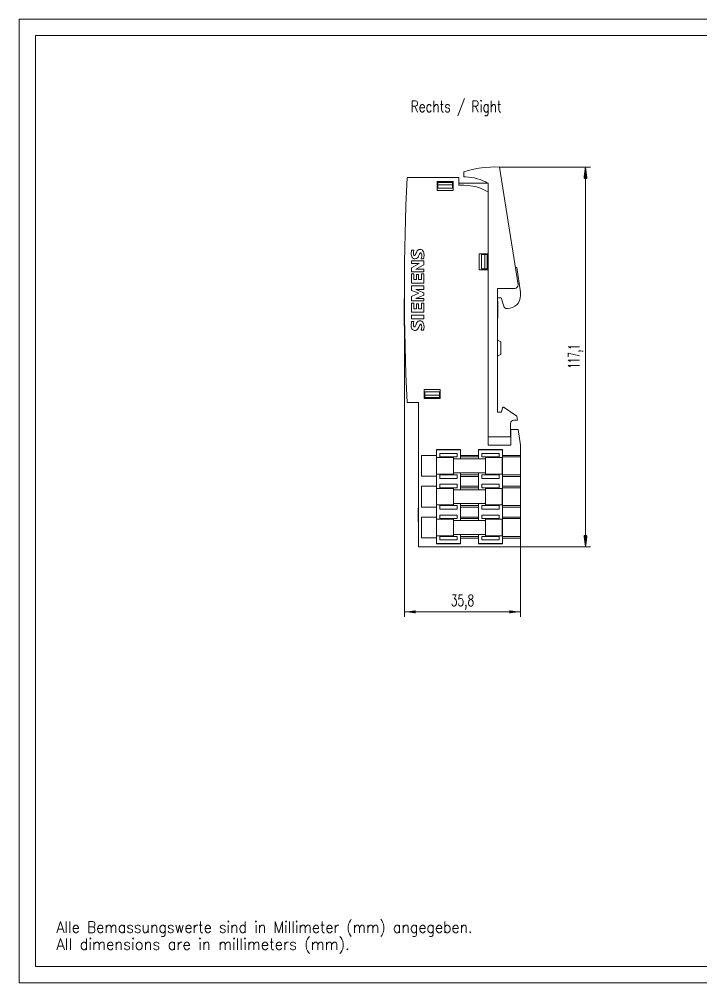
# Model space of a CAD drawing. Header units: millimetres. Extents: x 0 to 420, y 0 to 297.
# Drawn here: x 0 to 210, y 0 to 297 of the extents above; entities that cross this region are included whole.
import ezdxf

# ---------------------------------------------------------------- set-up
doc = ezdxf.new("R2010")
doc.units = ezdxf.units.MM
for name, color, linetype in [('1', 7, 'Continuous'), ('200', 7, 'Continuous'), ('201', 7, 'Continuous')]:
    doc.layers.add(name, color=color, linetype=linetype)
doc.styles.add('blockfont', font='simplex.shx')
doc.styles.add('latin_extended', font='simplex.shx')
doc.dimstyles.get("Standard").update_dxf_attribs({"dimtxt": 0.18, "dimasz": 0.18, "dimexe": 0.18, "dimexo": 0.0625, "dimgap": 0.09, "dimtad": 0, "dimtih": 1, "dimtoh": 1, "dimdec": 4, "dimzin": 0, "dimdsep": 46, "dimtxsty": 'Standard', "dimcen": 0.09, "dimadec": 0, "dimazin": 0, "dimtfac": 1, "dimtdec": 4, "dimtofl": 0, "dimtmove": 0, "dimatfit": 3, "dimfxl": 1, "dimtolj": 1, "dimtzin": 0, "dimarcsym": 0})

# ---------------------------------------------------------------- blocks, each defined once
blk = doc.blocks.new('_U0')
at = {"layer": '200', "color": 7, "lineweight": 13}
for p, q in [((118.690636, 209.526558), (118.690636, 112.828767)), ((154.488439, 134.328647), (154.488439, 112.828767)), ((118.690636, 114.328767), (154.488439, 114.328767))]:
    blk.add_line(p, q, dxfattribs=at)
at = {"layer": '200', "color": 7, "lineweight": 25}
for points in [[(118.690636, 114.328767), (122.190634, 114.789551), (122.190637, 113.867983)], [(154.488439, 114.328767), (150.988441, 113.867983), (150.988437, 114.789551)]]:
    blk.add_solid(points, dxfattribs=at)
at = {"layer": '200', "color": 7, "linetype": 'Continuous', "lineweight": 18, "insert": (132.944379, 115.05732), "char_height": 3.5, "attachment_point": 7, "line_spacing_factor": 0.963855, "style": 'latin_extended'}
blk.add_mtext('\\W0.6856;35,8', dxfattribs=at)

msp = doc.modelspace()

# ---------------------------------------------------------------- hatches: boundary and pattern name
at = {"layer": '200', "linetype": 'Continuous', "lineweight": 13}
h = msp.add_hatch(dxfattribs=at)
h.set_pattern_fill('ANSI31', scale=0.0062, style=0)
h.paths.add_polyline_path([(174.488, 251.428), (174.949, 247.928), (174.028, 247.928)], flags=0)
h = msp.add_hatch(dxfattribs=at)
h.set_pattern_fill('ANSI31', scale=0.0062, style=0)
h.paths.add_polyline_path([(174.488, 134.329), (174.028, 137.829), (174.949, 137.829)], flags=0)

# ---------------------------------------------------------------- linework, layer by layer
at = {"layer": '1', "color": 7, "linetype": 'Continuous', "lineweight": 13}
for p, q in [((136.988, 249.928), (136.988, 248.428)), ((140.014, 250.763), (140.014, 250.764)), ((153.705, 215.185), (147.965, 251.428)), ((119.488, 248.229), (135.488, 248.229)), ((128.738, 244.229), (128.738, 246.979)), ((128.738, 246.979), (133.738, 246.979)), ((128.988, 245.929), (128.988, 246.696)), ((133.488, 246.696), (128.988, 246.696)), ((133.488, 245.929), (133.488, 246.696)), ((133.738, 246.979), (133.738, 244.229)), ((135.488, 248.229), (135.488, 245.829)), ((128.989, 245.979), (128.738, 245.979)), ((128.738, 245.929), (128.988, 245.929)), ((133.738, 244.229), (128.738, 244.229)), ((128.988, 244.929), (128.988, 245.929)), ((133.488, 245.929), (128.988, 245.929)), ((133.488, 244.929), (128.988, 244.929)), ((133.738, 245.979), (133.488, 245.979)), ((133.488, 245.929), (133.738, 245.929)), ((133.488, 244.929), (133.488, 245.929)), ((144.471, 246.429), (135.488, 246.429)), ((135.488, 245.829), (136.988, 245.829)), ((144.488, 246.419), (144.488, 168.229)), ((144.488, 243.78), (144.488, 224.729)), ((120.916, 225.8), (121.636, 225.8)), ((124.556, 223.16), (123.836, 223.16)), ((141.738, 219.729), (141.738, 224.729)), ((141.738, 224.729), (144.488, 224.729)), ((143.438, 224.529), (142.438, 224.529)), ((142.438, 220.029), (142.438, 224.529)), ((144.206, 224.529), (143.438, 224.529)), ((143.438, 220.029), (143.438, 224.529)), ((143.488, 224.529), (143.488, 224.729)), ((144.206, 220.029), (144.206, 224.529)), ((120.876, 222.52), (124.636, 222.52)), ((120.876, 221.72), (120.876, 222.52)), ((123.196, 221.72), (120.876, 221.72)), ((120.876, 220.4), (123.196, 221.72)), ((120.876, 219.16), (120.876, 220.4)), ((124.636, 221.28), (122.236, 219.92)), ((122.236, 219.92), (124.636, 219.92)), ((124.636, 222.52), (124.636, 221.28)), ((124.636, 219.92), (124.636, 219.16)), ((143.438, 220.029), (142.438, 220.029)), ((144.206, 220.029), (143.438, 220.029)), ((143.488, 219.729), (143.488, 220.029)), ((153.285, 220.429), (152.875, 220.429)), ((154.488, 212.83), (153.285, 220.429)), ((124.636, 219.16), (120.876, 219.16)), ((120.876, 218.48), (121.556, 218.48)), ((120.876, 215.68), (120.876, 218.48)), ((121.556, 218.48), (121.556, 216.8)), ((122.436, 218.28), (123.036, 218.28)), ((122.436, 216.8), (122.436, 218.28)), ((123.036, 218.28), (123.036, 216.8)), ((123.956, 218.52), (124.636, 218.52)), ((123.956, 216.8), (123.956, 218.52)), ((124.636, 218.52), (124.636, 215.68)), ((144.488, 219.729), (141.738, 219.729)), ((144.488, 219.729), (144.488, 165.729)), ((124.636, 215.68), (120.876, 215.68)), ((120.876, 213.44), (120.876, 214.8)), ((120.876, 214.8), (124.636, 214.8)), ((121.556, 216.8), (122.436, 216.8)), ((123.036, 216.8), (123.956, 216.8)), ((124.636, 214.8), (124.636, 213.72)), ((147.388, 175.929), (147.388, 214.029)), ((147.388, 214.029), (152.718, 214.029)), ((123.156, 212.52), (120.876, 213.44)), ((120.876, 211.52), (123.156, 212.52)), ((120.876, 210.16), (120.876, 211.52)), ((122.196, 213.72), (124.676, 212.64)), ((124.636, 213.72), (122.196, 213.72)), ((124.676, 211.96), (122.236, 210.92)), ((122.236, 210.92), (124.636, 210.92)), ((124.636, 210.92), (124.636, 210.16)), ((124.676, 212.64), (124.676, 211.96)), ((147.388, 211.179), (148.527, 211.179)), ((148.527, 211.179), (149.28, 208.553)), ((154.488, 211.829), (154.488, 212.83)), ((118.685, 210.836), (118.572, 210.835)), ((118.572, 210.26), (118.687, 210.261)), ((118.698, 208.291), (118.585, 208.29)), ((118.588, 210.157), (118.688, 210.158)), ((118.589, 210.081), (118.588, 210.157)), ((118.588, 210.157), (118.59, 209.794)), ((118.589, 210.081), (118.688, 210.081)), ((118.589, 209.981), (118.688, 209.982)), ((118.592, 209.5), (118.589, 209.981)), ((118.589, 209.955), (118.592, 209.526)), ((118.591, 209.694), (118.593, 209.322)), ((118.592, 209.5), (118.691, 209.5)), ((118.592, 209.397), (118.592, 209.5)), ((118.592, 209.397), (118.691, 209.397)), ((118.593, 209.322), (118.592, 209.397)), ((118.593, 209.322), (118.692, 209.322)), ((118.593, 209.233), (118.692, 209.234)), ((118.594, 209.157), (118.593, 209.233)), ((118.593, 209.233), (118.595, 208.87)), ((118.594, 209.157), (118.693, 209.157)), ((118.597, 208.575), (118.594, 209.057)), ((118.594, 209.057), (118.693, 209.057)), ((118.594, 209.03), (118.596, 208.602)), ((118.596, 208.77), (118.598, 208.398)), ((118.597, 208.575), (118.696, 208.576)), ((118.597, 208.472), (118.597, 208.575)), ((118.597, 208.472), (118.697, 208.473)), ((118.598, 208.398), (118.597, 208.472)), ((118.598, 208.398), (118.698, 208.398)), ((124.636, 210.16), (120.876, 210.16)), ((120.876, 209.44), (121.556, 209.44)), ((120.876, 206.68), (120.876, 209.44)), ((121.556, 209.44), (121.556, 207.76)), ((122.436, 209.24), (123.036, 209.24)), ((122.436, 207.76), (122.436, 209.24)), ((123.036, 209.24), (123.036, 207.76)), ((123.956, 209.48), (124.636, 209.48)), ((123.956, 207.76), (123.956, 209.48)), ((124.636, 209.48), (124.636, 206.68)), ((147.488, 209.964), (147.388, 210.313)), ((147.488, 205.084), (147.488, 209.964)), ((118.585, 207.714), (118.703, 207.715)), ((118.708, 207.103), (118.596, 207.102)), ((118.596, 206.527), (118.713, 206.528)), ((118.714, 206.406), (118.603, 206.405)), ((118.603, 205.83), (118.72, 205.831)), ((118.605, 207.591), (118.704, 207.592)), ((118.605, 207.591), (118.608, 207.236)), ((118.605, 207.591), (118.605, 207.591)), ((118.608, 207.236), (118.605, 207.591)), ((118.608, 207.236), (118.706, 207.237)), ((118.608, 207.236), (118.608, 207.236)), ((118.622, 205.727), (118.721, 205.728)), ((118.622, 205.727), (118.626, 205.364)), ((118.623, 205.651), (118.622, 205.727)), ((118.623, 205.651), (118.722, 205.652)), ((118.624, 205.551), (118.723, 205.552)), ((118.628, 205.07), (118.624, 205.551)), ((118.624, 205.525), (118.628, 205.096)), ((118.626, 205.264), (118.63, 204.892)), ((118.628, 205.07), (118.728, 205.07)), ((118.629, 204.967), (118.628, 205.07)), ((118.629, 204.967), (118.729, 204.968)), ((118.63, 204.892), (118.629, 204.967)), ((124.636, 206.68), (120.876, 206.68)), ((120.876, 205.8), (120.876, 204.64)), ((124.636, 205.8), (120.876, 205.8)), ((121.556, 207.76), (122.436, 207.76)), ((123.036, 207.76), (123.956, 207.76)), ((124.636, 204.64), (124.636, 205.8)), ((147.388, 204.984), (147.488, 205.084)), ((150.241, 207.829), (150.488, 207.829)), ((118.732, 204.755), (118.618, 204.753)), ((118.741, 203.991), (118.629, 203.989)), ((118.629, 203.394), (118.749, 203.396)), ((118.63, 204.892), (118.73, 204.893)), ((118.638, 204.256), (118.738, 204.258)), ((118.638, 204.256), (118.638, 204.256)), ((118.638, 204.256), (118.638, 204.256)), ((118.638, 204.256), (118.64, 204.177)), ((118.64, 204.177), (118.739, 204.178)), ((118.64, 204.177), (118.64, 204.177)), ((118.643, 203.94), (118.644, 203.868)), ((118.757, 202.782), (118.646, 202.78)), ((118.758, 202.772), (118.646, 202.771)), ((118.652, 203.282), (118.75, 203.284)), ((118.652, 203.282), (118.657, 202.927)), ((118.657, 202.927), (118.652, 203.282)), ((118.652, 203.282), (118.652, 203.282)), ((118.767, 202.107), (118.655, 202.105)), ((118.657, 202.927), (118.755, 202.928)), ((118.657, 202.927), (118.657, 202.927)), ((118.663, 202.478), (118.663, 202.483)), ((118.667, 202.24), (118.666, 202.311)), ((118.666, 202.311), (118.667, 202.24)), ((118.667, 202.24), (118.765, 202.241)), ((120.876, 204.64), (124.636, 204.64)), ((121.636, 203.8), (120.916, 203.8)), ((118.655, 201.509), (118.777, 201.511)), ((118.676, 201.56), (118.675, 201.63)), ((118.676, 201.56), (118.776, 201.561)), ((118.681, 201.263), (118.781, 201.265)), ((118.681, 201.263), (118.682, 201.185)), ((118.682, 201.185), (118.782, 201.187)), ((118.686, 200.981), (118.786, 200.983)), ((118.686, 200.976), (118.786, 200.978)), ((118.691, 200.699), (118.79, 200.701)), ((118.697, 200.38), (118.691, 200.699)), ((118.804, 199.955), (118.691, 199.952)), ((118.697, 200.38), (118.796, 200.382)), ((118.699, 200.305), (118.697, 200.38)), ((118.699, 200.305), (118.797, 200.307)), ((118.702, 200.138), (118.699, 200.305)), ((118.702, 200.138), (118.8, 200.14)), ((118.717, 199.343), (118.815, 199.345)), ((118.721, 199.135), (118.819, 199.136)), ((118.731, 198.575), (118.721, 199.135)), ((123.836, 201.12), (124.556, 201.12)), ((118.833, 198.432), (118.72, 198.43)), ((118.72, 197.835), (118.845, 197.837)), ((118.731, 198.575), (118.83, 198.577)), ((148.388, 197.551), (147.388, 198.129)), ((148.388, 197.551), (148.388, 195.629)), ((147.388, 193.129), (148.388, 193.706)), ((148.388, 195.629), (148.388, 193.706)), ((124.738, 182.829), (124.738, 180.079)), ((129.738, 182.829), (124.738, 182.829)), ((124.988, 181.129), (124.988, 182.129)), ((129.488, 182.129), (124.988, 182.129)), ((129.488, 181.129), (129.488, 182.129)), ((129.738, 180.079), (129.738, 182.829)), ((122.988, 178.829), (119.488, 178.829)), ((122.988, 134.329), (122.988, 178.829)), ((124.988, 181.129), (124.738, 181.129)), ((124.989, 181.079), (124.738, 181.079)), ((124.738, 180.079), (129.738, 180.079)), ((124.988, 180.361), (124.988, 181.129)), ((129.488, 181.129), (124.988, 181.129)), ((129.488, 180.361), (124.988, 180.361)), ((129.738, 181.129), (129.488, 181.129)), ((129.488, 180.361), (129.488, 181.129)), ((129.738, 181.079), (129.488, 181.079)), ((148.588, 175.929), (147.388, 175.929)), ((148.931, 177.206), (148.588, 175.929)), ((153.296, 174.641), (149.393, 177.374)), ((151.388, 168.229), (151.388, 172.429)), ((152.388, 173.429), (153.488, 173.429)), ((153.488, 173.429), (153.296, 174.641)), ((151.388, 170.579), (151.488, 170.579)), ((151.488, 170.579), (153.72, 170.579)), ((151.488, 170.579), (151.488, 165.729)), ((153.72, 170.579), (154.488, 165.729)), ((144.488, 168.229), (151.388, 168.229)), ((128.588, 162.55), (128.588, 164.326)), ((128.588, 164.326), (135.988, 164.326)), ((128.588, 164.23), (135.988, 164.23)), ((135.988, 162.564), (135.988, 164.326)), ((141.488, 162.564), (141.488, 164.326)), ((141.488, 164.326), (148.888, 164.326)), ((141.488, 164.23), (148.888, 164.23)), ((151.488, 165.729), (144.488, 165.729)), ((148.888, 162.564), (148.888, 164.326)), ((154.488, 165.729), (154.488, 162.564)), ((123.988, 162.55), (123.988, 156.107)), ((123.988, 162.55), (128.588, 162.55)), ((128.588, 161.879), (128.588, 162.55)), ((128.588, 156.779), (128.588, 161.879)), ((133.838, 161.879), (128.588, 161.879)), ((129.638, 163.177), (129.638, 162.079)), ((134.938, 163.177), (129.638, 163.177)), ((129.638, 162.079), (134.938, 162.079)), ((133.838, 159.329), (133.838, 161.879)), ((143.638, 161.479), (133.838, 161.479)), ((134.938, 162.079), (134.938, 163.177)), ((135.988, 162.564), (135.988, 162.079)), ((135.988, 162.564), (141.488, 162.564)), ((135.988, 162.079), (141.488, 162.079)), ((141.488, 162.564), (141.488, 162.079)), ((147.838, 163.177), (142.538, 163.177)), ((142.538, 163.177), (142.538, 162.079)), ((142.538, 162.079), (147.838, 162.079)), ((143.638, 159.329), (143.638, 161.879)), ((148.838, 161.879), (143.638, 161.879)), ((147.838, 162.079), (147.838, 163.177)), ((148.838, 156.779), (148.838, 161.879)), ((148.888, 162.079), (148.888, 162.564)), ((148.888, 162.564), (154.488, 162.564)), ((148.888, 156.579), (148.888, 162.079)), ((148.888, 162.079), (154.488, 162.079)), ((154.488, 162.079), (154.488, 162.564)), ((154.488, 156.579), (154.488, 162.079)), ((133.838, 156.779), (133.838, 159.329)), ((143.638, 156.779), (143.638, 159.329)), ((123.988, 156.107), (128.588, 156.107)), ((128.588, 156.779), (133.838, 156.779)), ((128.588, 156.107), (128.588, 156.779)), ((128.588, 153.05), (128.588, 156.107)), ((134.938, 156.579), (129.638, 156.579)), ((129.638, 156.579), (129.638, 155.48)), ((129.638, 155.48), (134.938, 155.48)), ((133.838, 157.179), (143.638, 157.179)), ((134.938, 155.48), (134.938, 156.579)), ((135.988, 156.579), (135.988, 156.094)), ((135.988, 156.579), (141.488, 156.579)), ((135.988, 153.064), (135.988, 156.094)), ((135.988, 156.094), (141.488, 156.094)), ((141.488, 156.579), (141.488, 156.094)), ((141.488, 153.064), (141.488, 156.094)), ((147.838, 156.579), (142.538, 156.579)), ((142.538, 156.579), (142.538, 155.48)), ((142.538, 155.48), (147.838, 155.48)), ((143.638, 156.779), (148.838, 156.779)), ((147.838, 155.48), (147.838, 156.579)), ((148.888, 156.579), (154.488, 156.579)), ((148.888, 156.094), (148.888, 156.579)), ((148.888, 153.064), (148.888, 156.094)), ((148.888, 156.094), (154.488, 156.094)), ((154.488, 156.094), (154.488, 156.579)), ((154.488, 156.094), (154.488, 153.064)), ((123.988, 153.05), (123.988, 146.607)), ((123.988, 153.05), (128.588, 153.05)), ((128.588, 152.379), (128.588, 153.05)), ((128.588, 147.279), (128.588, 152.379)), ((133.838, 152.379), (128.588, 152.379)), ((134.938, 153.677), (129.638, 153.677)), ((129.638, 153.677), (129.638, 152.579)), ((129.638, 152.579), (134.938, 152.579)), ((133.838, 149.829), (133.838, 152.379)), ((143.638, 151.979), (133.838, 151.979)), ((134.938, 152.579), (134.938, 153.677)), ((135.988, 153.064), (135.988, 152.579)), ((135.988, 153.064), (141.488, 153.064)), ((135.988, 152.579), (141.488, 152.579)), ((141.488, 153.064), (141.488, 152.579)), ((147.838, 153.677), (142.538, 153.677)), ((142.538, 153.677), (142.538, 152.579)), ((142.538, 152.579), (147.838, 152.579)), ((143.638, 149.829), (143.638, 152.379)), ((148.838, 152.379), (143.638, 152.379)), ((147.838, 152.579), (147.838, 153.677)), ((148.838, 147.279), (148.838, 152.379)), ((148.888, 153.064), (154.488, 153.064)), ((148.888, 152.579), (148.888, 153.064)), ((148.888, 147.079), (148.888, 152.579)), ((148.888, 152.579), (154.488, 152.579)), ((154.488, 152.579), (154.488, 153.064)), ((154.488, 147.079), (154.488, 152.579)), ((133.838, 147.279), (133.838, 149.829)), ((143.638, 147.279), (143.638, 149.829)), ((122.988, 146.329), (122.876, 146.329)), ((122.876, 145.683), (122.888, 145.683)), ((122.888, 144.254), (122.888, 146.329)), ((122.888, 146.329), (122.988, 146.329)), ((123.988, 146.607), (128.588, 146.607)), ((128.588, 147.279), (133.838, 147.279)), ((128.588, 146.607), (128.588, 147.279)), ((128.588, 143.55), (128.588, 146.607)), ((129.638, 147.079), (129.638, 145.98)), ((134.938, 147.079), (129.638, 147.079)), ((129.638, 145.98), (134.938, 145.98)), ((133.838, 147.679), (143.638, 147.679)), ((134.938, 145.98), (134.938, 147.079)), ((135.988, 147.079), (135.988, 146.594)), ((135.988, 147.079), (141.488, 147.079)), ((135.988, 143.564), (135.988, 146.594)), ((135.988, 146.594), (141.488, 146.594)), ((141.488, 147.079), (141.488, 146.594)), ((141.488, 143.564), (141.488, 146.594)), ((147.838, 147.079), (142.538, 147.079)), ((142.538, 147.079), (142.538, 145.98)), ((142.538, 145.98), (147.838, 145.98)), ((143.638, 147.279), (148.838, 147.279)), ((147.838, 145.98), (147.838, 147.079)), ((148.888, 147.079), (154.488, 147.079)), ((148.888, 146.594), (148.888, 147.079)), ((148.888, 143.564), (148.888, 146.594)), ((148.888, 146.594), (154.488, 146.594)), ((154.488, 146.594), (154.488, 147.079)), ((154.488, 146.594), (154.488, 143.564)), ((122.888, 145.485), (122.876, 145.485)), ((122.888, 145.483), (122.876, 145.483)), ((122.876, 145.399), (122.888, 145.399)), ((122.888, 144.631), (122.876, 144.631)), ((122.876, 143.985), (122.888, 143.985)), ((122.888, 143.705), (122.876, 143.705)), ((122.888, 143.704), (122.876, 143.704)), ((122.876, 143.703), (122.888, 143.703)), ((122.888, 143.656), (122.876, 143.656)), ((122.888, 143.619), (122.876, 143.619)), ((122.876, 143.619), (122.888, 143.619)), ((122.888, 143.092), (122.876, 143.092)), ((122.888, 143.092), (122.876, 143.092)), ((122.876, 143.091), (122.888, 143.091)), ((122.876, 143.09), (122.888, 143.09)), ((122.888, 143.007), (122.876, 143.007)), ((122.876, 143.006), (122.888, 143.006)), ((122.888, 142.769), (122.876, 142.769)), ((122.888, 142.179), (122.888, 144.254)), ((122.888, 144.254), (122.988, 144.254)), ((123.988, 143.55), (123.988, 137.107)), ((123.988, 143.55), (128.588, 143.55)), ((128.588, 142.879), (128.588, 143.55)), ((128.588, 137.779), (128.588, 142.879)), ((133.838, 142.879), (128.588, 142.879)), ((134.938, 144.177), (129.638, 144.177)), ((129.638, 144.177), (129.638, 143.079)), ((129.638, 143.079), (134.938, 143.079)), ((133.838, 140.329), (133.838, 142.879)), ((134.938, 143.079), (134.938, 144.177)), ((135.988, 143.564), (135.988, 143.079)), ((135.988, 143.564), (141.488, 143.564)), ((135.988, 143.079), (141.488, 143.079)), ((141.488, 143.564), (141.488, 143.079)), ((147.838, 144.177), (142.538, 144.177)), ((142.538, 144.177), (142.538, 143.079)), ((142.538, 143.079), (147.838, 143.079)), ((143.638, 140.329), (143.638, 142.879)), ((148.838, 142.879), (143.638, 142.879)), ((147.838, 143.079), (147.838, 144.177)), ((148.838, 137.779), (148.838, 142.879)), ((148.888, 143.079), (148.888, 143.564)), ((148.888, 143.564), (154.488, 143.564)), ((148.888, 137.579), (148.888, 143.079)), ((148.888, 143.079), (154.488, 143.079)), ((154.488, 143.079), (154.488, 143.564)), ((154.488, 137.579), (154.488, 143.079)), ((122.888, 142.179), (122.988, 142.179)), ((122.888, 142.118), (122.988, 142.118)), ((143.638, 142.479), (133.838, 142.479)), ((133.838, 137.779), (133.838, 140.329)), ((143.638, 137.779), (143.638, 140.329)), ((123.988, 137.107), (128.588, 137.107)), ((128.588, 137.779), (133.838, 137.779)), ((128.588, 137.107), (128.588, 137.779)), ((128.588, 135.331), (128.588, 137.107)), ((134.938, 137.579), (129.638, 137.579)), ((129.638, 137.579), (129.638, 136.48)), ((133.838, 138.179), (143.638, 138.179)), ((134.938, 136.48), (134.938, 137.579)), ((135.988, 137.579), (135.988, 137.094)), ((135.988, 137.094), (141.488, 137.094)), ((135.988, 135.331), (135.988, 137.094)), ((141.488, 137.579), (141.488, 137.094)), ((141.488, 135.331), (141.488, 137.094)), ((147.838, 137.579), (142.538, 137.579)), ((142.538, 137.579), (142.538, 136.48)), ((143.638, 137.779), (148.838, 137.779)), ((147.838, 136.48), (147.838, 137.579)), ((148.888, 137.094), (148.888, 137.579)), ((148.888, 137.579), (154.488, 137.579)), ((148.888, 137.094), (154.488, 137.094)), ((148.888, 135.331), (148.888, 137.094)), ((154.488, 137.094), (154.488, 137.579)), ((154.488, 137.094), (154.488, 134.329)), ((154.488, 134.329), (122.988, 134.329)), ((128.588, 135.427), (135.988, 135.427)), ((128.588, 135.331), (135.988, 135.331)), ((129.638, 136.48), (134.938, 136.48)), ((141.488, 135.427), (148.888, 135.427)), ((141.488, 135.331), (148.888, 135.331)), ((142.538, 136.48), (147.838, 136.48))]:
    msp.add_line(p, q, dxfattribs=at)
for centre, radius, start, end in [((146.468, 221.466), 30, 87.14075, 108.42118), ((863.68, 213.529), 745, 177.330358, 182.669642), ((136.988, 233.428), 15, 60, 88.08979), ((136.988, 231.079), 14.75, 59.43773, 90), ((152.718, 215.029), 1, 270, 9), ((150.488, 211.829), 4, 270, 360), ((150.241, 208.829), 1, 196, 270), ((149.221, 177.129), 0.3, 55, 165), ((152.388, 172.429), 1, 90, 180)]:
    msp.add_arc(centre, radius, start, end, dxfattribs=at)
for points, degree in [([(136.988, 248.428), (137.155, 248.428), (137.322, 248.426), (137.488, 248.42)], 3), ([(122.888, 142.118), (122.888, 142.123), (122.888, 142.129), (122.888, 142.136)], 3), ([(135.988, 137.579), (141.488, 137.579)], 1)]:
    msp.add_open_spline(points, degree=degree, dxfattribs=at)
for points, knots in [([(123.836, 223.16), (123.884, 223.28), (123.959, 223.521), (124.035, 223.946), (124.015, 224.414), (123.977, 224.86), (123.671, 225.069), (123.386, 224.836), (123.252, 224.428), (123.023, 223.909), (122.711, 223.326), (122.099, 223.065), (121.475, 223.163), (121.026, 223.572), (120.775, 224.257), (120.783, 225.019), (120.857, 225.553), (120.916, 225.8)], [0, 0, 0, 0, 0.047959, 0.0947023, 0.159928, 0.225805, 0.2506594, 0.2781273, 0.3432599, 0.4138345, 0.4904223, 0.5844618, 0.6389318, 0.7198332, 0.7968529, 0.9060405, 1, 1, 1, 1]), ([(121.636, 225.8), (121.591, 225.68), (121.506, 225.403), (121.441, 225.008), (121.447, 224.631), (121.485, 224.342), (121.676, 224.171), (121.937, 224.224), (122.147, 224.618), (122.349, 225.101), (122.623, 225.67), (123.056, 226.013), (123.598, 226.098), (124.096, 225.964), (124.477, 225.535), (124.674, 225.013), (124.747, 224.414), (124.711, 223.795), (124.623, 223.38), (124.556, 223.16)], [0, 0, 0, 0, 0.0474504, 0.1085098, 0.1478985, 0.1890127, 0.2129738, 0.2337103, 0.2781642, 0.3674667, 0.4357282, 0.5104553, 0.5620447, 0.6365331, 0.6912669, 0.7697566, 0.8412475, 0.9151833, 1, 1, 1, 1]), ([(118.585, 210.836), (118.585, 210.836), (118.585, 210.835), (118.585, 210.833), (118.585, 210.807), (118.585, 210.758), (118.586, 210.64), (118.586, 210.513), (118.587, 210.372), (118.588, 210.288), (118.588, 210.262), (118.588, 210.26), (118.588, 210.26), (118.588, 210.262), (118.588, 210.281), (118.587, 210.327), (118.587, 210.411), (118.587, 210.461)], [0, 0, 0, 0, 0.0577051, 0.1433683, 0.1861999, 0.2718631, 0.3146946, 0.3575262, 0.4217736, 0.486021, 0.5716842, 0.6573473, 0.7430105, 0.8072579, 0.8715052, 0.9357526, 1, 1, 1, 1]), ([(118.587, 210.461), (118.587, 210.494), (118.586, 210.566), (118.586, 210.69), (118.585, 210.784), (118.585, 210.826), (118.585, 210.832), (118.585, 210.833), (118.585, 210.833)], [0, 0, 0, 0, 0.142846, 0.2856921, 0.4999611, 0.7142302, 0.9999223, 1, 1, 1, 1]), ([(118.587, 210.416), (118.587, 210.435), (118.587, 210.496), (118.586, 210.63), (118.585, 210.728), (118.585, 210.752), (118.585, 210.758), (118.585, 210.757), (118.585, 210.755), (118.585, 210.74), (118.585, 210.71), (118.586, 210.6), (118.587, 210.467), (118.587, 210.368), (118.587, 210.347), (118.587, 210.339), (118.587, 210.34), (118.587, 210.34), (118.587, 210.35), (118.587, 210.379), (118.587, 210.416)], [0, 0, 0, 0, 0.03125, 0.078125, 0.125, 0.1875, 0.25, 0.34375, 0.390625, 0.4375, 0.5, 0.53125, 0.578125, 0.625, 0.6875, 0.75, 0.8125, 0.875, 0.9375, 1, 1, 1, 1]), ([(118.589, 209.981), (118.589, 209.986), (118.589, 209.994), (118.589, 210.007), (118.589, 210.019), (118.589, 210.03), (118.589, 210.041), (118.589, 210.052), (118.589, 210.062), (118.589, 210.072), (118.589, 210.078), (118.589, 210.081)], [0, 0, 0, 0, 0.1391655, 0.2705274, 0.3940888, 0.5086744, 0.613108, 0.7073912, 0.8109377, 0.9084695, 1, 1, 1, 1]), ([(118.59, 209.744), (118.59, 209.746), (118.59, 209.751), (118.59, 209.76), (118.59, 209.772), (118.59, 209.787), (118.59, 209.804), (118.59, 209.823), (118.59, 209.843), (118.59, 209.864), (118.59, 209.887), (118.59, 209.91), (118.589, 209.932), (118.589, 209.947), (118.589, 209.955)], [0, 0, 0, 0, 0.027328, 0.0708706, 0.1306283, 0.2027732, 0.2834776, 0.3727417, 0.468964, 0.5705429, 0.6774784, 0.7863898, 0.8938968, 1, 1, 1, 1]), ([(118.592, 209.526), (118.592, 209.534), (118.592, 209.549), (118.591, 209.573), (118.591, 209.596), (118.591, 209.619), (118.591, 209.641), (118.591, 209.663), (118.591, 209.682), (118.591, 209.7), (118.591, 209.715), (118.591, 209.728), (118.591, 209.737), (118.59, 209.742), (118.59, 209.744)], [0, 0, 0, 0, 0.1061391, 0.2136277, 0.3224658, 0.4293333, 0.5309104, 0.6271973, 0.7165416, 0.7972915, 0.8694476, 0.9291932, 0.9727106, 1, 1, 1, 1]), ([(118.594, 209.057), (118.594, 209.061), (118.594, 209.07), (118.594, 209.083), (118.594, 209.095), (118.594, 209.106), (118.594, 209.117), (118.594, 209.127), (118.594, 209.138), (118.594, 209.148), (118.594, 209.154), (118.594, 209.157)], [0, 0, 0, 0, 0.1391655, 0.2705274, 0.3940888, 0.5086744, 0.613108, 0.7073912, 0.8109377, 0.9084695, 1, 1, 1, 1]), ([(118.595, 208.82), (118.595, 208.822), (118.595, 208.827), (118.595, 208.836), (118.595, 208.848), (118.595, 208.863), (118.595, 208.88), (118.595, 208.898), (118.595, 208.919), (118.595, 208.94), (118.595, 208.963), (118.594, 208.986), (118.594, 209.008), (118.594, 209.023), (118.594, 209.03)], [0, 0, 0, 0, 0.027328, 0.0708706, 0.1306283, 0.2027732, 0.2834776, 0.3727417, 0.468964, 0.5705429, 0.6774784, 0.7863898, 0.8938968, 1, 1, 1, 1]), ([(118.596, 208.602), (118.596, 208.609), (118.596, 208.625), (118.596, 208.648), (118.596, 208.672), (118.596, 208.695), (118.596, 208.717), (118.596, 208.738), (118.596, 208.758), (118.596, 208.776), (118.595, 208.791), (118.595, 208.804), (118.595, 208.813), (118.595, 208.818), (118.595, 208.82)], [0, 0, 0, 0, 0.1061391, 0.2136277, 0.3224658, 0.4293333, 0.5309104, 0.6271973, 0.7165416, 0.7972915, 0.8694476, 0.9291932, 0.9727106, 1, 1, 1, 1]), ([(118.598, 208.29), (118.598, 208.29), (118.598, 208.289), (118.598, 208.287), (118.599, 208.261), (118.599, 208.212), (118.6, 208.094), (118.601, 207.967), (118.603, 207.827), (118.603, 207.742), (118.604, 207.717), (118.604, 207.715), (118.604, 207.714), (118.604, 207.714)], [0, 0, 0, 0, 0.0830982, 0.2064606, 0.2681419, 0.3915043, 0.4531855, 0.5148668, 0.6073886, 0.6999104, 0.8232729, 0.9466353, 1, 1, 1, 1]), ([(118.602, 207.915), (118.601, 207.948), (118.601, 208.02), (118.6, 208.145), (118.599, 208.238), (118.598, 208.28), (118.598, 208.286), (118.598, 208.288), (118.598, 208.288)], [0, 0, 0, 0, 0.142846, 0.2856921, 0.4999611, 0.7142302, 0.9999223, 1, 1, 1, 1]), ([(118.602, 207.871), (118.602, 207.889), (118.601, 207.95), (118.6, 208.085), (118.599, 208.182), (118.599, 208.206), (118.599, 208.212), (118.599, 208.212), (118.599, 208.21), (118.599, 208.194), (118.599, 208.164), (118.6, 208.054), (118.602, 207.921), (118.603, 207.822), (118.603, 207.801), (118.603, 207.794), (118.603, 207.794), (118.603, 207.794), (118.603, 207.805), (118.603, 207.833), (118.602, 207.871)], [0, 0, 0, 0, 0.03125, 0.078125, 0.125, 0.1875, 0.25, 0.34375, 0.390625, 0.4375, 0.5, 0.53125, 0.578125, 0.625, 0.6875, 0.75, 0.8125, 0.875, 0.9375, 1, 1, 1, 1]), ([(118.604, 207.715), (118.604, 207.715), (118.604, 207.716), (118.603, 207.735), (118.603, 207.782), (118.602, 207.866), (118.602, 207.915)], [0, 0, 0, 0, 0.2499432, 0.4999622, 0.7499811, 1, 1, 1, 1]), ([(118.609, 207.102), (118.609, 207.102), (118.609, 207.101), (118.609, 207.099), (118.61, 207.074), (118.61, 207.025), (118.611, 206.906), (118.612, 206.78), (118.614, 206.639), (118.614, 206.554), (118.615, 206.529), (118.615, 206.527), (118.615, 206.527), (118.615, 206.527)], [0, 0, 0, 0, 0.0830982, 0.2064606, 0.2681418, 0.3915043, 0.4531855, 0.5148667, 0.6073886, 0.6999104, 0.8232729, 0.9466353, 1, 1, 1, 1]), ([(118.613, 206.727), (118.613, 206.76), (118.612, 206.833), (118.611, 206.957), (118.61, 207.05), (118.609, 207.092), (118.609, 207.098), (118.609, 207.1), (118.609, 207.1)], [0, 0, 0, 0, 0.142846, 0.2856921, 0.4999611, 0.7142302, 0.9999223, 1, 1, 1, 1]), ([(118.613, 206.683), (118.613, 206.702), (118.613, 206.762), (118.611, 206.897), (118.61, 206.995), (118.61, 207.018), (118.61, 207.025), (118.61, 207.024), (118.61, 207.022), (118.61, 207.006), (118.611, 206.977), (118.612, 206.866), (118.613, 206.734), (118.614, 206.635), (118.614, 206.614), (118.614, 206.606), (118.614, 206.606), (118.614, 206.607), (118.614, 206.617), (118.614, 206.646), (118.613, 206.683)], [0, 0, 0, 0, 0.03125, 0.078125, 0.125, 0.1875, 0.25, 0.34375, 0.390625, 0.4375, 0.5, 0.53125, 0.578125, 0.625, 0.6875, 0.75, 0.8125, 0.875, 0.9375, 1, 1, 1, 1]), ([(118.615, 206.527), (118.615, 206.528), (118.615, 206.529), (118.615, 206.548), (118.614, 206.594), (118.613, 206.678), (118.613, 206.727)], [0, 0, 0, 0, 0.2499432, 0.4999622, 0.7499811, 1, 1, 1, 1]), ([(118.616, 206.405), (118.616, 206.405), (118.616, 206.405), (118.616, 206.403), (118.616, 206.377), (118.617, 206.328), (118.618, 206.21), (118.619, 206.083), (118.62, 205.942), (118.621, 205.858), (118.621, 205.832), (118.621, 205.83), (118.621, 205.83), (118.621, 205.83)], [0, 0, 0, 0, 0.0830982, 0.2064606, 0.2681419, 0.3915043, 0.4531855, 0.5148668, 0.6073886, 0.6999104, 0.8232729, 0.9466353, 1, 1, 1, 1]), ([(118.619, 206.031), (118.619, 206.064), (118.618, 206.136), (118.617, 206.26), (118.616, 206.354), (118.616, 206.396), (118.616, 206.402), (118.616, 206.403), (118.616, 206.403)], [0, 0, 0, 0, 0.142846, 0.2856921, 0.4999611, 0.7142302, 0.9999223, 1, 1, 1, 1]), ([(118.62, 205.986), (118.62, 206.005), (118.619, 206.066), (118.618, 206.2), (118.617, 206.298), (118.617, 206.322), (118.617, 206.328), (118.617, 206.327), (118.617, 206.325), (118.617, 206.31), (118.617, 206.28), (118.618, 206.17), (118.619, 206.037), (118.62, 205.938), (118.62, 205.917), (118.62, 205.909), (118.62, 205.91), (118.62, 205.91), (118.62, 205.92), (118.62, 205.949), (118.62, 205.986)], [0, 0, 0, 0, 0.03125, 0.078125, 0.125, 0.1875, 0.25, 0.34375, 0.390625, 0.4375, 0.5, 0.53125, 0.578125, 0.625, 0.6875, 0.75, 0.8125, 0.875, 0.9375, 1, 1, 1, 1]), ([(118.621, 205.831), (118.621, 205.831), (118.621, 205.831), (118.621, 205.832), (118.621, 205.851), (118.621, 205.897), (118.62, 205.981), (118.619, 206.031)], [0, 0, 0, 0, 0.0001583, 0.2501187, 0.5000791, 0.7500396, 1, 1, 1, 1]), ([(118.624, 205.551), (118.624, 205.556), (118.624, 205.564), (118.624, 205.577), (118.623, 205.589), (118.623, 205.6), (118.623, 205.611), (118.623, 205.622), (118.623, 205.632), (118.623, 205.642), (118.623, 205.648), (118.623, 205.651)], [0, 0, 0, 0, 0.1391655, 0.2705274, 0.3940888, 0.5086744, 0.613108, 0.7073912, 0.8109377, 0.9084695, 1, 1, 1, 1]), ([(118.626, 205.314), (118.626, 205.316), (118.626, 205.321), (118.626, 205.33), (118.626, 205.342), (118.626, 205.357), (118.625, 205.374), (118.625, 205.393), (118.625, 205.413), (118.625, 205.434), (118.625, 205.457), (118.624, 205.48), (118.624, 205.502), (118.624, 205.517), (118.624, 205.525)], [0, 0, 0, 0, 0.027328, 0.0708706, 0.1306283, 0.2027732, 0.2834776, 0.3727417, 0.468964, 0.5705429, 0.6774784, 0.7863898, 0.8938968, 1, 1, 1, 1]), ([(118.628, 205.096), (118.628, 205.104), (118.628, 205.119), (118.628, 205.143), (118.627, 205.166), (118.627, 205.189), (118.627, 205.211), (118.627, 205.233), (118.627, 205.252), (118.626, 205.27), (118.626, 205.285), (118.626, 205.298), (118.626, 205.307), (118.626, 205.312), (118.626, 205.314)], [0, 0, 0, 0, 0.1061391, 0.2136277, 0.3224658, 0.4293333, 0.5309104, 0.6271973, 0.7165416, 0.7972915, 0.8694476, 0.9291932, 0.9727106, 1, 1, 1, 1]), ([(118.64, 204.177), (118.639, 204.22), (118.638, 204.306), (118.636, 204.441), (118.634, 204.589), (118.632, 204.708), (118.631, 204.764), (118.632, 204.748), (118.633, 204.679), (118.634, 204.594), (118.635, 204.473), (118.637, 204.36), (118.638, 204.286), (118.638, 204.256)], [0, 0, 0, 0, 0.0863332, 0.1726663, 0.2722492, 0.3752798, 0.4935363, 0.6307464, 0.6946882, 0.7742313, 0.8512843, 0.9401909, 1, 1, 1, 1]), ([(118.638, 204.256), (118.638, 204.299), (118.637, 204.378), (118.635, 204.489), (118.634, 204.59), (118.633, 204.663), (118.633, 204.68), (118.633, 204.659), (118.634, 204.598), (118.635, 204.498), (118.637, 204.38), (118.638, 204.301), (118.638, 204.256)], [0, 0, 0, 0, 0.113153, 0.2074639, 0.2899973, 0.3923855, 0.5063937, 0.5938957, 0.695217, 0.7906779, 0.8808523, 1, 1, 1, 1]), ([(118.649, 203.474), (118.649, 203.48), (118.649, 203.504), (118.648, 203.562), (118.647, 203.662), (118.645, 203.777), (118.644, 203.881), (118.643, 203.953), (118.642, 203.985), (118.642, 203.993), (118.642, 203.982), (118.643, 203.935), (118.644, 203.847), (118.646, 203.728), (118.648, 203.591), (118.649, 203.471), (118.65, 203.419), (118.651, 203.395), (118.651, 203.394), (118.651, 203.394)], [0, 0, 0, 0, 0.0221103, 0.069667, 0.1178367, 0.1631002, 0.2104233, 0.256942, 0.3237632, 0.3906665, 0.4712321, 0.5346845, 0.5859708, 0.6296705, 0.6889383, 0.7527728, 0.8259054, 0.904803, 1, 1, 1, 1]), ([(118.65, 203.407), (118.65, 203.41), (118.65, 203.423), (118.65, 203.461), (118.648, 203.565), (118.647, 203.679), (118.645, 203.794), (118.644, 203.888), (118.643, 203.926), (118.643, 203.94)], [0, 0, 0, 0, 0.1025096, 0.3249457, 0.4681751, 0.5933264, 0.7308317, 0.8728857, 1, 1, 1, 1]), ([(118.648, 203.608), (118.647, 203.629), (118.647, 203.679), (118.645, 203.801), (118.644, 203.893), (118.643, 203.909), (118.643, 203.913), (118.644, 203.894), (118.644, 203.847), (118.645, 203.775), (118.647, 203.651), (118.648, 203.562), (118.649, 203.502), (118.649, 203.489), (118.649, 203.498), (118.649, 203.516), (118.648, 203.554), (118.648, 203.587), (118.648, 203.608)], [0, 0, 0, 0, 0.046875, 0.09375, 0.1875, 0.25, 0.34375, 0.4375, 0.46875, 0.53125, 0.59375, 0.65625, 0.71875, 0.8125, 0.859375, 0.90625, 0.953125, 1, 1, 1, 1]), ([(118.644, 203.868), (118.644, 203.863), (118.644, 203.851), (118.644, 203.827), (118.645, 203.797), (118.645, 203.765), (118.646, 203.728), (118.646, 203.687), (118.647, 203.645), (118.648, 203.603), (118.648, 203.57), (118.648, 203.543), (118.649, 203.521), (118.649, 203.505), (118.649, 203.493), (118.649, 203.484), (118.649, 203.479), (118.649, 203.476), (118.649, 203.474), (118.649, 203.474), (118.649, 203.474)], [0, 0, 0, 0, 0.0444459, 0.0858047, 0.1256488, 0.1645657, 0.2031024, 0.2429649, 0.2923498, 0.3362063, 0.3776181, 0.4207466, 0.4684885, 0.5223358, 0.5831202, 0.6511925, 0.7269058, 0.8103299, 0.9013539, 1, 1, 1, 1]), ([(118.667, 202.24), (118.667, 202.242), (118.667, 202.247), (118.666, 202.257), (118.666, 202.267), (118.666, 202.28), (118.666, 202.295), (118.666, 202.313), (118.665, 202.333), (118.665, 202.355), (118.665, 202.38), (118.664, 202.408), (118.664, 202.44), (118.663, 202.494), (118.662, 202.565), (118.661, 202.645), (118.66, 202.707), (118.66, 202.751), (118.659, 202.776), (118.659, 202.781), (118.659, 202.78), (118.659, 202.776), (118.659, 202.769), (118.659, 202.76), (118.66, 202.75), (118.66, 202.736), (118.66, 202.721), (118.66, 202.703), (118.66, 202.683), (118.661, 202.661), (118.661, 202.637), (118.661, 202.621), (118.661, 202.612)], [0, 0, 0, 0, 0.017394, 0.0353567, 0.0539351, 0.0727971, 0.0917753, 0.1111275, 0.1309392, 0.1513434, 0.1726269, 0.1954004, 0.2204563, 0.2481898, 0.3198665, 0.3857222, 0.4534594, 0.5287986, 0.6155894, 0.7173318, 0.7465575, 0.7737478, 0.7990907, 0.82292, 0.845542, 0.8671707, 0.8883351, 0.9095755, 0.9311431, 0.9533256, 0.9762635, 1, 1, 1, 1]), ([(118.661, 202.612), (118.661, 202.618), (118.661, 202.631), (118.661, 202.65), (118.661, 202.668), (118.66, 202.687), (118.66, 202.704), (118.66, 202.72), (118.66, 202.735), (118.66, 202.747), (118.659, 202.758), (118.659, 202.766), (118.659, 202.77), (118.659, 202.772), (118.659, 202.767), (118.66, 202.743), (118.66, 202.703), (118.661, 202.645), (118.662, 202.571), (118.663, 202.481), (118.665, 202.381), (118.666, 202.29), (118.666, 202.252), (118.667, 202.24)], [0, 0, 0, 0, 0.0182832, 0.0370635, 0.0563683, 0.076244, 0.0968685, 0.1184254, 0.1409967, 0.1647698, 0.1900126, 0.2177038, 0.248949, 0.2840458, 0.3811029, 0.4641195, 0.5365585, 0.6019649, 0.6655246, 0.7345227, 0.8238805, 0.9070088, 1, 1, 1, 1]), ([(118.663, 202.483), (118.663, 202.491), (118.663, 202.508), (118.663, 202.533), (118.662, 202.559), (118.662, 202.583), (118.662, 202.607), (118.661, 202.629), (118.661, 202.649), (118.661, 202.667), (118.66, 202.682), (118.66, 202.693), (118.66, 202.7), (118.66, 202.702), (118.66, 202.697), (118.66, 202.68), (118.661, 202.65), (118.662, 202.604), (118.662, 202.543), (118.663, 202.485), (118.664, 202.436), (118.664, 202.4), (118.665, 202.37), (118.665, 202.346), (118.665, 202.326), (118.666, 202.316), (118.666, 202.311)], [0, 0, 0, 0, 0.0247188, 0.0500371, 0.0760478, 0.1023713, 0.1288194, 0.1557289, 0.1832285, 0.2116556, 0.2415619, 0.2731947, 0.3070721, 0.3439083, 0.4462596, 0.5308489, 0.6004845, 0.6612988, 0.7218874, 0.7898205, 0.8289305, 0.8633071, 0.8945138, 0.925881, 0.9605812, 1, 1, 1, 1]), ([(118.666, 202.311), (118.666, 202.315), (118.665, 202.322), (118.665, 202.334), (118.665, 202.347), (118.665, 202.362), (118.665, 202.376), (118.665, 202.392), (118.664, 202.408), (118.664, 202.424), (118.664, 202.44), (118.664, 202.457), (118.663, 202.473), (118.663, 202.523), (118.661, 202.613), (118.66, 202.685), (118.66, 202.693), (118.66, 202.69), (118.66, 202.684), (118.661, 202.673), (118.661, 202.659), (118.661, 202.642), (118.661, 202.623), (118.662, 202.601), (118.662, 202.578), (118.662, 202.554), (118.663, 202.528), (118.663, 202.503), (118.663, 202.486), (118.663, 202.478)], [0, 0, 0, 0, 0.0268715, 0.0513986, 0.0738788, 0.0946861, 0.114096, 0.1323914, 0.1500134, 0.1672842, 0.1843818, 0.2011936, 0.2175165, 0.2334176, 0.351834, 0.4737933, 0.6439317, 0.6844586, 0.7203082, 0.7522553, 0.7817473, 0.8098213, 0.8370201, 0.8639228, 0.8909102, 0.9183044, 0.9458564, 0.9730868, 1, 1, 1, 1]), ([(118.677, 201.519), (118.677, 201.525), (118.676, 201.545), (118.675, 201.623), (118.673, 201.768), (118.671, 201.91), (118.67, 202.016), (118.669, 202.073), (118.669, 202.101), (118.669, 202.105), (118.669, 202.105)], [0, 0, 0, 0, 0.1123112, 0.233199, 0.354269, 0.4583529, 0.56438, 0.680023, 0.8272017, 1, 1, 1, 1]), ([(118.669, 202.105), (118.669, 202.105), (118.669, 202.104), (118.669, 202.098), (118.669, 202.063), (118.67, 201.979), (118.672, 201.838), (118.674, 201.703), (118.675, 201.609), (118.676, 201.571), (118.676, 201.56)], [0, 0, 0, 0, 0.1483389, 0.3186642, 0.462931, 0.5922479, 0.71165, 0.8085586, 0.927242, 1, 1, 1, 1]), ([(118.67, 202.026), (118.67, 202.015), (118.67, 201.987), (118.671, 201.923), (118.672, 201.825), (118.674, 201.705), (118.676, 201.599), (118.676, 201.538), (118.677, 201.515), (118.677, 201.51), (118.677, 201.51)], [0, 0, 0, 0, 0.0927716, 0.1941113, 0.3178907, 0.4371554, 0.5771429, 0.7002688, 0.8665188, 1, 1, 1, 1]), ([(118.675, 201.63), (118.675, 201.636), (118.675, 201.649), (118.675, 201.673), (118.674, 201.702), (118.674, 201.734), (118.673, 201.77), (118.673, 201.811), (118.672, 201.854), (118.671, 201.895), (118.671, 201.929), (118.671, 201.957), (118.67, 201.978), (118.67, 201.995), (118.67, 202.007), (118.67, 202.016), (118.67, 202.021), (118.67, 202.024), (118.67, 202.026), (118.67, 202.026), (118.67, 202.026)], [0, 0, 0, 0, 0.044231, 0.0856034, 0.1254664, 0.1643524, 0.2029899, 0.2431358, 0.2930528, 0.3373596, 0.378885, 0.4216707, 0.4687961, 0.5218946, 0.5820323, 0.6497326, 0.7253645, 0.8090044, 0.900542, 1, 1, 1, 1]), ([(118.674, 201.682), (118.674, 201.704), (118.673, 201.756), (118.672, 201.856), (118.67, 201.965), (118.67, 202.001), (118.67, 202.002), (118.67, 201.984), (118.671, 201.927), (118.672, 201.832), (118.674, 201.729), (118.675, 201.629), (118.676, 201.593), (118.676, 201.585), (118.676, 201.593), (118.675, 201.617), (118.675, 201.654), (118.674, 201.682)], [0, 0, 0, 0, 0.046875, 0.09375, 0.15625, 0.25, 0.3125, 0.40625, 0.5, 0.53125, 0.59375, 0.65625, 0.71875, 0.8125, 0.875, 0.9375, 1, 1, 1, 1]), ([(120.916, 203.8), (120.843, 203.518), (120.769, 202.998), (120.772, 202.247), (120.966, 201.626), (121.352, 201.194), (121.904, 201.034), (122.455, 201.141), (122.877, 201.551), (123.103, 202.056), (123.282, 202.498), (123.434, 202.798), (123.555, 202.934), (123.689, 202.986), (123.815, 202.943), (123.913, 202.822), (123.989, 202.613), (124.046, 202.209), (124.024, 201.759), (123.923, 201.359), (123.864, 201.19), (123.836, 201.12)], [0, 0, 0, 0, 0.1065042, 0.1958718, 0.2758495, 0.3430274, 0.4008056, 0.4822231, 0.5377502, 0.6123932, 0.6851543, 0.7152755, 0.7368365, 0.7511293, 0.7657865, 0.7825247, 0.8073719, 0.8475107, 0.933295, 0.9722677, 1, 1, 1, 1]), ([(124.556, 201.12), (124.595, 201.252), (124.666, 201.539), (124.743, 202.041), (124.739, 202.584), (124.626, 203.164), (124.404, 203.643), (124.004, 203.994), (123.496, 204.102), (122.994, 203.972), (122.652, 203.668), (122.457, 203.33), (122.274, 202.94), (122.106, 202.552), (121.936, 202.227), (121.712, 202.147), (121.538, 202.262), (121.449, 202.55), (121.422, 202.954), (121.508, 203.391), (121.59, 203.673), (121.636, 203.8)], [0, 0, 0, 0, 0.0506359, 0.1096897, 0.1875578, 0.2501617, 0.3277013, 0.378404, 0.4416363, 0.51152, 0.5623039, 0.6068442, 0.6550714, 0.7213873, 0.7659291, 0.7847318, 0.8001162, 0.8371297, 0.8907576, 0.9501727, 1, 1, 1, 1]), ([(118.682, 201.185), (118.683, 201.173), (118.683, 201.15), (118.684, 201.117), (118.684, 201.09), (118.685, 201.067), (118.685, 201.047), (118.685, 201.031), (118.685, 201.018), (118.686, 201.007), (118.686, 200.998), (118.686, 200.992), (118.686, 200.986), (118.686, 200.983), (118.686, 200.981)], [0, 0, 0, 0, 0.2043744, 0.3775939, 0.5196805, 0.6363295, 0.7332494, 0.8105285, 0.8703667, 0.9150527, 0.9451973, 0.9668622, 0.9850483, 1, 1, 1, 1]), ([(118.717, 199.343), (118.717, 199.35), (118.716, 199.365), (118.716, 199.4), (118.715, 199.443), (118.714, 199.496), (118.713, 199.558), (118.712, 199.618), (118.711, 199.673), (118.71, 199.72), (118.709, 199.762), (118.708, 199.801), (118.708, 199.836), (118.707, 199.866), (118.707, 199.892), (118.706, 199.914), (118.706, 199.931), (118.706, 199.943), (118.705, 199.951), (118.705, 199.953), (118.705, 199.953)], [0, 0, 0, 0, 0.0843843, 0.1592112, 0.2272305, 0.2911273, 0.354292, 0.4211912, 0.4703391, 0.5175798, 0.5644335, 0.6111159, 0.6573141, 0.7039071, 0.7513011, 0.7997431, 0.8498505, 0.9005371, 0.9506543, 1, 1, 1, 1]), ([(118.734, 198.43), (118.734, 198.43), (118.734, 198.43), (118.734, 198.422), (118.735, 198.376), (118.737, 198.288), (118.739, 198.169), (118.742, 198.031), (118.744, 197.912), (118.745, 197.86), (118.745, 197.836), (118.745, 197.835), (118.745, 197.835)], [0, 0, 0, 0, 0.0077831, 0.1390678, 0.242466, 0.3260389, 0.3972493, 0.4938284, 0.5978493, 0.7170216, 0.8455883, 1, 1, 1, 1]), ([(135.988, 162.079), (135.988, 162.079), (135.988, 161.986), (135.988, 161.707), (135.988, 161.51), (135.988, 161.486)], [0, 0, 0, 0, 0.4684802, 0.9369605, 1, 1, 1, 1]), ([(141.488, 162.079), (141.488, 162.079), (141.488, 161.986), (141.488, 161.707), (141.488, 161.51), (141.488, 161.486)], [0, 0, 0, 0, 0.4684802, 0.9369605, 1, 1, 1, 1]), ([(135.988, 157.164), (135.988, 157.142), (135.988, 156.949), (135.988, 156.671), (135.988, 156.579), (135.988, 156.579)], [0, 0, 0, 0, 0.0566316, 0.5283158, 1, 1, 1, 1]), ([(141.488, 157.164), (141.488, 157.142), (141.488, 156.949), (141.488, 156.671), (141.488, 156.579), (141.488, 156.579)], [0, 0, 0, 0, 0.0566316, 0.5283158, 1, 1, 1, 1]), ([(135.988, 152.579), (135.988, 152.579), (135.988, 152.486), (135.988, 152.207), (135.988, 152.01), (135.988, 151.986)], [0, 0, 0, 0, 0.4684802, 0.9369605, 1, 1, 1, 1]), ([(141.488, 152.579), (141.488, 152.579), (141.488, 152.486), (141.488, 152.207), (141.488, 152.01), (141.488, 151.986)], [0, 0, 0, 0, 0.4684802, 0.9369605, 1, 1, 1, 1]), ([(135.988, 147.664), (135.988, 147.642), (135.988, 147.449), (135.988, 147.171), (135.988, 147.079), (135.988, 147.079)], [0, 0, 0, 0, 0.0566316, 0.5283158, 1, 1, 1, 1]), ([(141.488, 147.664), (141.488, 147.642), (141.488, 147.449), (141.488, 147.171), (141.488, 147.079), (141.488, 147.079)], [0, 0, 0, 0, 0.0566316, 0.5283158, 1, 1, 1, 1]), ([(135.988, 143.079), (135.988, 143.079), (135.988, 142.986), (135.988, 142.707), (135.988, 142.51), (135.988, 142.486)], [0, 0, 0, 0, 0.4684802, 0.9369605, 1, 1, 1, 1]), ([(141.488, 143.079), (141.488, 143.079), (141.488, 142.986), (141.488, 142.707), (141.488, 142.51), (141.488, 142.486)], [0, 0, 0, 0, 0.4684802, 0.9369605, 1, 1, 1, 1]), ([(135.988, 138.164), (135.988, 138.142), (135.988, 137.949), (135.988, 137.671), (135.988, 137.579), (135.988, 137.579)], [0, 0, 0, 0, 0.0566593, 0.5283297, 1, 1, 1, 1]), ([(141.488, 138.164), (141.488, 138.142), (141.488, 137.949), (141.488, 137.671), (141.488, 137.579), (141.488, 137.579)], [0, 0, 0, 0, 0.0566593, 0.5283297, 1, 1, 1, 1])]:
    msp.add_open_spline(points, degree=3, knots=knots, dxfattribs=at)
at = {"layer": '200', "color": 7, "linetype": 'Continuous', "lineweight": 13}
for p, q in [((147.965, 251.428), (175.988, 251.428)), ((174.488, 251.428), (174.488, 134.329)), ((154.488, 134.329), (175.988, 134.329))]:
    msp.add_line(p, q, dxfattribs=at)
at = {"layer": '201', "color": 7, "linetype": 'Continuous', "lineweight": 18}
for p, q in [((420, 297), (0, 297)), ((0, 297), (0, 0)), ((415, 292), (5, 292)), ((5, 292), (5, 5)), ((5, 5), (415, 5)), ((0, 0), (420, 0))]:
    msp.add_line(p, q, dxfattribs=at)

# ---------------------------------------------------------------- texts
at = {"layer": '200', "color": 7, "linetype": 'Continuous', "lineweight": 18, "insert": (120.608, 267.224), "char_height": 3.5, "attachment_point": 7, "line_spacing_factor": 0.963855, "style": 'latin_extended'}
msp.add_mtext('\\W0.7856;Rechts / Right', dxfattribs=at)
at = {"layer": '200', "color": 7, "linetype": 'Continuous', "lineweight": 18, "insert": (173.76, 189.313), "char_height": 3.5, "attachment_point": 7, "rotation": 90, "line_spacing_factor": 0.963855, "style": 'latin_extended'}
msp.add_mtext('\\W0.5550;117,1', dxfattribs=at)
at = {"layer": '201', "color": 7, "linetype": 'Continuous', "lineweight": 13, "char_height": 3.5, "attachment_point": 7, "line_spacing_factor": 0.903614, "style": 'blockfont'}
for s, insert in [('\\W0.9192;Alle Bemassungswerte sind in Millimeter (mm) angegeben.', (11.461, 14.217)), ('\\W0.9518;All dimensions are in millimeters (mm).', (11.461, 8.967))]:
    msp.add_mtext(s, dxfattribs=dict(at, insert=insert))

# ---------------------------------------------------------------- dimensions: what is measured, and where the dimension line sits
at = {"layer": '200', "color": 7, "linetype": 'Continuous', "lineweight": 18}
dim = msp.add_linear_dim(base=(154.488, 114.329), p1=(118.691, 209.527), p2=(154.488, 134.329), dimstyle='Standard', override={"dimtxt": 3.5, "dimasz": 3.5, "dimexe": 1.5, "dimexo": 0, "dimgap": 1.75, "dimtad": 1, "dimtih": 1, "dimtoh": 0, "dimdec": 2, "dimlfac": 1, "dimzin": 8, "dimdsep": 44, "dimlunit": 2, "dimtxsty": 'latin_extended', "dimsah": 1, "dimse1": 0, "dimse2": 0, "dimsd1": 0, "dimsd2": 0, "dimclrd": 7, "dimclre": 7, "dimclrt": 7, "dimtol": 0, "dimtm": -0.2, "dimtfac": 0.714286, "dimtdec": 2, "dimtofl": 1, "dimtmove": 0, "dimtzin": 8, "dimlwd": 13, "dimlwe": 13}, dxfattribs=at)
dim.commit()
dim.dimension.update_dxf_attribs({"geometry": '_U0', "text_midpoint": (136.59, 114.329), "dimtype": 160})

doc.saveas('drawing.dxf')
